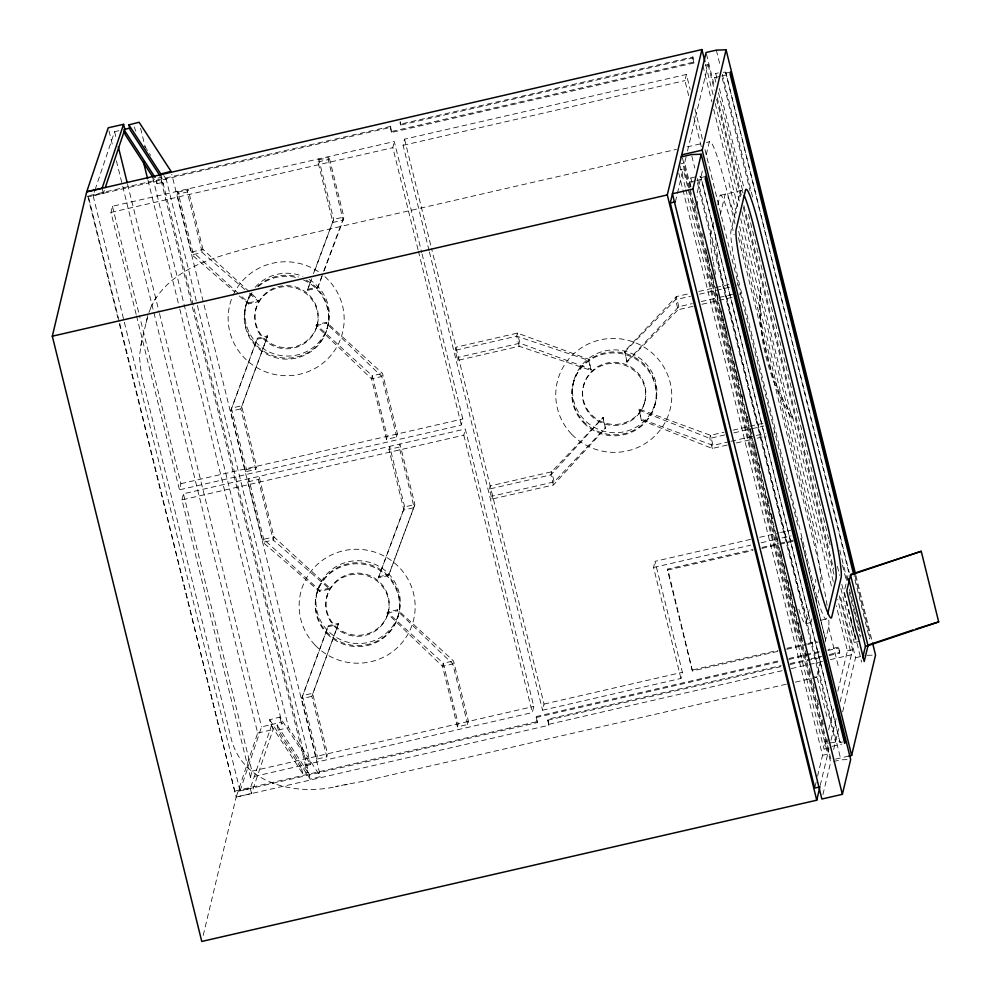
<?xml version="1.0" encoding="UTF-8"?>
<svg xmlns="http://www.w3.org/2000/svg" width="991" height="991" viewBox="0 0 991 991"><rect width="100%" height="100%" fill="white"/><g stroke="black" fill="none" stroke-linecap="round" stroke-linejoin="round"><path stroke-width="0.74" stroke-dasharray="4.96 3.72" d="M141.936 340.247L139.397 356.302L141.416 375.056L231.089 738.208C242.51 785.145 298.155 796.256 339.071 785.925M146.16 322.88L147.956 314.977L140.127 348.188M88.199 195.834L87.964 196.862L390.318 127.418L390.565 126.39L88.199 195.834L119.378 322.087M136.151 314.37L110.967 212.408L112.441 206.264L394.294 141.527L421.695 252.494M244.851 289.545L202.238 252.494L191.994 254.848L177.042 194.323L177.773 191.251L192.725 251.776L191.994 254.848L234.607 291.899M187.299 191.969L188.03 188.897L202.969 249.422L202.238 252.494L187.299 191.969L177.042 194.323M422.067 253.993L462.797 418.933L461.335 425.077L179.47 489.814L180.932 483.67L139.471 315.733M181.96 499.898L183.434 493.766L465.287 429.016L533.79 706.434L532.328 712.579L250.463 777.316L181.96 499.898L463.825 435.16L465.287 429.016M246.152 304.671L246.648 302.627M238.397 293.497L192.725 251.776L202.969 249.422L258.911 300.533L258.676 301.561L248.419 303.915L248.667 302.887L239.537 294.55M256.037 308.709L256.273 307.681M267.632 335.838L240.85 408.862L230.606 411.215L257.387 338.191L267.632 335.838L240.85 408.862L255.789 469.387L245.545 471.741L230.606 411.215L257.387 338.191M324.131 270.692L343.171 220.126L328.232 159.601L328.962 156.528L343.902 217.054L343.171 220.126L332.926 222.48L317.975 161.954L318.706 158.882L333.657 219.407L313.887 273.045M245.545 471.741L246.276 468.669L231.337 408.143L241.581 405.79L256.533 466.315L255.789 469.387M329.904 588.035L319.659 590.388L263.717 539.277L273.962 536.924L273.231 539.996L262.987 542.35L248.035 481.824L248.766 478.752L263.717 539.277L262.987 542.35L319.412 591.416L329.669 589.063L329.904 588.035L273.962 536.924L259.023 476.398L258.292 479.471L273.231 539.996L329.669 589.063M321.964 276.464L317.603 288.022L307.359 290.375L311.323 279.363M317.603 288.022L323.165 272.723M386.478 439.372L387.208 436.3L372.269 375.775L382.514 373.421L381.783 376.493L371.526 378.847L316.079 325.68L316.315 324.664L326.572 322.31L382.514 373.421L397.453 433.947L396.722 437.019L386.478 439.372L371.526 378.847L372.269 375.775L316.315 324.664M316.761 326.733A31.675 31.043 13.4 0 0 278.929 287.452A31.675 31.043 13.4 0 0 263.507 338.972A31.675 31.043 13.4 0 0 316.761 326.733L317.009 325.705A31.675 31.043 13.4 0 0 279.165 286.436A31.675 31.043 13.4 0 0 263.755 337.943A31.675 31.043 13.4 0 0 317.009 325.705M396.722 437.019L381.783 376.493L326.324 323.326L326.572 322.31M327.129 328.715L327.612 326.671M692.92 56.945L692.684 57.973L400.575 125.064L400.81 124.036L692.92 56.945L693.923 63.015L391.569 132.46L390.565 126.39M119.75 323.586L234.917 792.032L537.283 722.588L536.28 716.518L779.979 660.551M203.205 935.43L236.168 797.074L119.366 323.921M418.016 249.633L392.832 147.671L394.294 141.527M250.463 777.316L251.925 771.171L183.434 493.766M429.053 250.488L403.089 145.318L404.551 139.174L686.416 74.436L690.12 89.463M317.145 592.172L317.628 590.128M319.412 591.416L319.659 590.388M327.03 596.198L327.265 595.182M338.625 623.339L311.843 696.351L301.586 698.705L328.38 625.693L338.625 623.339L311.843 696.351L326.782 756.876L316.538 759.23L301.586 698.705L328.38 625.693M388.968 449.456L389.698 446.384L404.65 506.909L378.351 577.877L388.596 575.523L414.895 504.555L399.955 444.03L399.212 447.102L414.164 507.627L403.919 509.981L388.968 449.456L399.212 447.102M316.538 759.23L317.269 756.158L302.329 695.632L312.574 693.279L327.513 753.804L326.782 756.876M378.351 577.877L404.65 506.909L414.895 504.555L388.596 575.523M457.47 726.861L458.201 723.789L443.25 663.264L453.506 660.91L452.776 663.982L442.519 666.336L387.072 613.181L387.308 612.153L397.564 609.799L453.506 660.91L468.446 721.436L467.715 724.508L457.47 726.861L442.519 666.336L443.25 663.264L387.308 612.153M387.754 614.234A31.675 31.043 13.4 0 0 349.922 574.953A31.675 31.043 13.4 0 0 334.5 626.461A31.675 31.043 13.4 0 0 387.754 614.234L388.001 613.206A31.675 31.043 13.4 0 0 350.157 573.925A31.675 31.043 13.4 0 0 334.735 625.445A31.675 31.043 13.4 0 0 388.001 613.206M455.191 350.306L455.922 347.234L517.426 333.1L588.877 359.324L591.131 370.436L519.185 346.268L457.681 360.39L455.191 350.306L516.695 336.172L588.642 360.352L591.131 370.436M467.715 724.508L452.776 663.982L397.317 610.828L397.564 609.799M457.681 360.39L458.412 357.317L519.916 343.196L591.367 369.42M398.122 616.216A42.241 41.387 13.4 0 0 347.668 563.842A42.241 41.387 13.4 0 0 327.104 632.518A42.241 41.387 13.4 0 0 398.122 616.216L398.605 614.16A42.241 41.387 13.4 0 0 348.163 561.798A42.241 41.387 13.4 0 0 327.6 630.474A42.241 41.387 13.4 0 0 398.605 614.16M489.443 489.009L490.173 485.937L551.665 471.803L603.209 417.335L605.451 428.446L553.436 484.971L491.932 499.092L489.443 489.009L550.934 474.875L603.209 417.335M491.932 499.092L492.663 496.02L554.167 481.899L605.699 427.418M573.764 381.337L574.247 379.28M588.642 360.352L588.877 359.324M583.637 385.363L583.885 384.335M688.658 95.607L684.942 80.581L686.416 74.436M537.283 722.588L536.28 716.518M693.043 306.33L678.042 309.774L675.552 299.691L676.283 296.619L678.785 306.702L678.042 309.774L627.006 362.198L624.751 351.087L676.283 296.619L689.786 293.509M750.67 539.364L655.014 561.34L682.403 672.294L680.941 678.439L542.572 710.225L544.034 704.081L431.63 248.852M627.006 362.198L624.751 351.087M236.168 797.074L548.779 725.276L547.775 719.206L781.168 665.605M548.779 725.276L547.775 719.206M675.391 201.805L683.195 169.04L680.631 169.634M690.591 186.903L684.657 162.896L686.082 156.937M687.506 150.991L708.082 64.601L704.242 65.493M690.95 186.556L689.835 182.047L690.814 177.959L695.942 176.782M715.836 82.117L714.722 77.608L715.7 73.52L718.264 72.925M727.295 445.033L712.294 448.477L641.326 420.209L639.084 409.097L710.535 435.322L724.037 432.225M644.373 403.387A31.675 31.043 13.4 0 0 606.529 364.118A31.675 31.043 13.4 0 0 591.119 415.625A31.675 31.043 13.4 0 0 644.373 403.387L644.621 402.371A31.675 31.043 13.4 0 0 606.777 363.09A31.675 31.043 13.4 0 0 591.354 414.597A31.675 31.043 13.4 0 0 644.621 402.371M641.326 420.209L639.084 409.097M842.635 741.962L840.071 742.556L700.823 176.621L698.382 176.695M848.63 572.005L725.697 72.182L722.043 72.293M702.322 171.133L697.354 191.994A63.35 5.698 77.1 0 0 697.107 197.234M706.224 154.757L709.073 142.84A63.35 5.698 77.1 0 1 726.936 191.077L735.087 224.09M654.741 405.369A42.241 41.387 13.4 0 0 604.287 353.007A42.241 41.387 13.4 0 0 583.724 421.683A42.241 41.387 13.4 0 0 654.741 405.369L655.224 403.325A42.241 41.387 13.4 0 0 604.77 350.95A42.241 41.387 13.4 0 0 584.219 419.639A42.241 41.387 13.4 0 0 655.224 403.325M713.607 222.393L710.485 235.499A50.69 4.559 77.1 0 0 713.049 260.794M717.769 204.914L719.85 196.181A50.69 4.559 77.1 0 1 734.158 234.768M720.123 215.381L724.978 195.004A50.69 4.559 77.1 0 1 735.706 219.965M680.941 678.439L653.54 567.471L655.014 561.34M777.749 651.372L692.412 670.969L667.5 570.098L667.748 569.069L753.086 549.472M737.056 285.557L737.787 282.497M739.794 294.624L740.277 292.58M760.778 287.873A219.841 215.431 13.4 0 0 792.54 416.493L792.044 418.536A219.841 215.431 13.4 0 1 760.283 289.917L760.778 287.873L741.9 211.43M692.412 670.969L667.748 569.069M773.798 434.355L774.528 431.283M809.263 609.75L806.141 622.856A50.69 4.559 77.1 0 1 798.127 607.161M813.772 590.822L815.506 583.538A50.69 4.559 77.1 0 0 815.704 579.351M811.951 618.768L811.257 621.679A50.69 4.559 77.1 0 1 796.962 583.092L725.226 292.568A50.69 4.559 77.1 0 1 715.613 234.322M816.113 601.302L818.9 589.645M826.89 716.543L816.918 676.196L821.18 658.321M825.082 641.945L828.637 627.043A63.35 5.698 77.1 0 0 828.612 617.74M847.999 575.622L844.221 591.491L861.662 662.099M829.108 655.559L839.65 653.143L838.646 647.073L828.117 649.489M839.65 653.143L838.646 647.073M815.097 786.581L816.163 782.11M817.575 776.151L822.542 755.303L678.81 173.227M829.133 747.982L824.017 749.159L826.135 740.227M828.625 729.797L833.592 708.949M837.853 691.074L847.429 650.864L836.317 605.86M859.804 641.239L854.217 642.515L855.183 638.427L841.83 584.331M820.226 785.405L828.885 749.246M831.028 740.252L836.231 718.202M840.133 701.814L852.557 649.687L838.844 594.179M822.926 794.609L830.656 762.166L682.675 162.92M833.654 749.58L838.671 728.496M842.623 711.934L855.53 657.727L839.959 594.65M840.071 742.556L700.823 176.621M240.057 790.818L261.562 726.849L271.794 724.532L250.289 788.502L240.057 790.818L93.092 195.648L94.566 191.275M95.049 189.826L114.597 131.679L118.982 130.688M93.092 195.648L103.337 193.332L104.786 189.021M122.698 186.358L257.685 733.043L236.18 797.012L251.541 793.543L273.045 729.574L271.794 724.532M313.453 273.652L333.657 219.407L343.902 217.054L323.698 271.299M148.91 312.45L152.242 304.646M307.359 290.375L311.707 278.818M154.621 300.261C176.509 264.907 221.018 255.678 258.341 245.396L676.481 149.356M150.793 307.396L156.021 297.622M627.241 361.182L678.785 306.702L692.275 303.605M624.516 352.115L675.552 299.691L690.554 296.247M305.637 765.82L310.74 764.495L279.858 717.075L269.651 719.714L270.902 724.755L302.862 773.847L307.966 772.522L305.637 765.82L161.161 180.734L166.265 179.421L197.011 303.94M157.148 183.719L162.251 182.406L161 177.352L155.897 178.677L157.148 183.719L153.778 178.553M270.902 724.755L281.11 722.117L282.187 723.777L277.084 725.102L278.335 730.144L310.294 779.236L320.502 776.597L171.79 174.342M278.335 730.144L288.53 727.505L320.502 776.597M269.651 719.714L301.611 768.805L306.714 767.48M391.804 131.431L694.171 61.987M177.538 192.279L187.782 189.925M318.47 159.91L328.715 157.557M317.975 161.954L328.232 159.601M110.967 212.408L392.832 147.671M403.089 145.318L684.942 80.581M725.462 73.21L730.578 72.033M714.722 77.608L720.308 76.332M721.708 76.01L730.094 74.077M687.011 146.941L700.55 143.831M706.571 142.444L709.581 141.75M680.817 163.788L684.657 162.896M700.575 177.649L705.703 176.472M689.835 182.047L695.434 180.771M696.822 180.449L703.821 178.838M248.667 302.887L258.911 300.533M307.606 289.36L317.851 287.006M720.259 195.314L743.324 190.012M257.14 339.219L267.397 336.866M316.079 325.68L326.324 323.326M698.791 291.453L730.28 284.219M699.559 294.178L729.549 287.291M701.281 301.537L717.781 297.746M719.28 297.399L732.783 294.302M702.049 304.262L732.052 297.374M180.932 483.67L462.797 418.933M246.028 469.684L256.285 467.331M248.035 481.824L258.292 479.471M733.043 430.156L763.033 423.268M724.805 434.95L709.804 438.394L638.836 410.113M733.811 432.881L750.311 429.091M751.81 428.744L763.801 425.994M729.525 441.614L713.024 445.405L641.573 419.181M731.024 441.28L765.523 433.352M736.301 442.965L751.302 439.521M757.297 438.146L766.291 436.077M378.587 576.849L388.844 574.495M328.132 626.721L338.377 624.367M387.072 613.181L397.317 610.828M759.639 537.308L779.075 532.836M780.561 532.501L791.029 530.098M653.54 567.471L750.707 545.161M761.162 542.758L776.114 539.327M782.097 537.952L791.053 535.896M762.067 547.404L778.542 543.625M780.028 543.279L793.506 540.182M667.5 570.098L752.838 550.488M761.819 548.432L778.294 544.641M779.793 544.307L793.258 541.21M805.733 623.723L810.849 622.546M820.635 620.304L828.786 618.434M251.925 771.171L533.79 706.434M544.034 704.081L682.403 672.294M692.659 669.941L777.997 650.344M786.978 648.275L806.439 643.816M807.938 643.469L816.918 641.4M786.73 649.303L806.191 644.831M807.69 644.497L818.17 642.081M788.997 658.47L820.585 651.223M536.032 717.546L779.731 661.567M788.762 659.498L820.35 652.239M827.869 650.517L838.398 648.102M235.164 791.004L537.531 721.559M790.199 663.536L809.771 659.04M811.282 658.693L821.824 656.265M829.343 654.543L839.885 652.115M847.429 650.864L852.557 649.687M547.528 720.234L780.92 666.633M789.951 664.552L821.576 657.293M549.026 724.248L782.184 670.696M791.214 668.628L807.764 664.825M809.263 664.478L822.803 661.369M830.322 659.647L851.38 654.803L837.692 599.344M855.53 657.727L864.313 655.708M786.334 684.186L365.171 780.92L335.317 786.532M795.352 682.118L816.411 677.287M830.309 742.866L840.306 741.528M832.13 746.31L841.904 744.068M822.542 755.303L827.671 754.126L683.195 169.04M835.537 759.106L848.705 756.083M833.58 761.497L840.901 759.812L847.875 759.589M257.685 733.043L273.045 729.574M344.757 784.971L347.544 784.525M867.175 655.324L872.749 655.15M249.459 293.547L258.676 301.561M239.215 295.9L248.419 303.915M134.144 126.947L135.841 131.134M144.748 146.358L150.545 155.265M163.775 175.605L166.265 179.421M161.161 180.734L163.329 184.066M277.084 725.102L307.966 772.522M855.89 575.461L872.204 641.549M854.861 575.337L870.073 636.94L869.59 638.984L854.007 575.882M725.697 72.182L849.237 572.488M716.332 50.12L720.036 65.133M722.266 74.139L753.408 200.306M839.823 550.24L847.243 580.28M849.46 589.286L850.947 595.294M851.319 596.805L854.651 610.32M855.022 611.819L858.367 625.333M858.739 626.832L860.956 635.85M722.303 78.351L750.125 191.028M842.499 565.13L846.587 581.655M849.188 592.172L860.312 637.25M715.7 73.52L717.174 79.528M719.404 88.533L743.894 187.695M837.383 566.307L839.6 575.325M718.425 92.634L743.287 193.295M748.478 214.329L828.612 538.856M828.984 540.355L830.099 544.864M840.851 588.431L854.217 642.515M706.447 53.972L714.61 87.01M717.199 97.527L742.048 198.15M743.907 205.657L833.654 569.119M708.082 64.601L714.375 90.107M716.604 99.112L741.045 198.126M743.275 207.119L834.397 576.18M705.629 64.539L713.396 96.016M715.254 103.51L739.682 202.437M792.54 416.493L833.617 582.857M760.283 289.917L792.044 418.536M702.953 65.778L711.848 101.788M713.693 109.283L738.518 209.807M740.735 218.8L831.87 587.849M728.893 182.889L737.044 215.902M739.633 226.406L818.566 546.041M738.431 237.605L816.609 554.229A63.35 5.698 77.1 0 1 826.098 599.27M692.684 57.973L693.923 63.015M828.637 627.043L838.597 667.401M694.951 109.01L702.371 139.062M704.973 149.591L798.498 528.376M693.861 116.653L701.281 146.718M691.817 156.058L694.778 168.074M697.379 178.591L840.901 759.812M697.429 182.79L835.425 741.689M690.814 177.959L692.3 183.967M694.666 203.403L697.255 213.907M702.074 233.405L703.56 239.413M705.778 248.419L707.264 254.414M707.636 255.913L709.853 264.919M712.071 273.912L713.557 279.92M716.889 293.423L718.376 299.418M720.593 308.424L722.08 314.42M722.451 315.918L725.784 329.421M726.155 330.92L727.258 335.429M729.859 345.921L730.974 350.43M733.563 360.935L736.895 374.425M737.267 375.936L739.484 384.929M741.714 393.935L743.188 399.93M747.264 416.431L748.378 420.94M750.237 428.434L752.082 435.941M753.94 443.435L756.901 455.439M758.747 462.946L760.605 470.44M767.641 498.944L769.127 504.952M771.345 513.945L772.831 519.953M776.907 536.453L778.009 540.95M780.611 551.454L781.713 555.951M783.571 563.458L785.429 570.952M787.647 579.958L790.236 590.463M790.607 591.961L791.722 596.458M794.311 606.963L795.426 611.459M798.015 621.964L799.13 626.461M800.988 633.967L802.834 641.474M805.794 653.465L806.538 656.476M809.498 668.467L811.356 675.973M813.202 683.468L815.06 690.975M817.278 699.98L818.764 705.976M822.096 719.478L823.955 726.985M826.915 738.976L828.761 746.483M799.056 627.96L709.383 264.808A63.35 5.698 77.1 0 1 705.604 248.716M682.427 157.866L689.847 187.906M690.219 189.405L831.139 760.122M707.425 272.996L797.098 636.148M679.913 165.584L685.462 188.079M685.834 189.578L824.017 749.159M602.962 418.363L605.451 428.446M400.191 121.521L400.81 124.036M404.551 139.174L431.258 247.341M399.943 122.537L400.575 125.064M429.425 251.987L542.572 710.225M390.318 127.418L391.569 132.46M418.388 251.132L461.335 425.077M463.825 435.16L532.328 712.579M197.382 305.439L310.74 764.495M160.839 173.982L310.294 779.236M301.611 768.805L302.862 773.847M140.561 128.248L145.38 147.77M152.8 177.81L288.53 727.505M147.956 180.151L179.445 307.681M179.817 309.18L282.187 723.777M279.858 717.075L281.11 722.117M114.597 131.679L116.455 139.186M127.579 184.276L159.13 312.029M159.501 313.528L261.562 726.849M108.973 130.787L113.048 147.312M116.393 160.827L122.327 184.859M112.441 206.264L139.099 314.221M136.523 315.869L179.47 489.814M102.085 188.29L103.337 193.332M250.289 788.502L251.541 793.543M87.84 196.255L117.879 317.913M855.431 636.879A13.205 1.189 77.1 0 1 855.047 635.9M854.614 634.649A13.205 1.189 77.1 0 1 852.694 627.823M852.223 625.841A13.205 1.189 77.1 0 1 851.368 621.914M851.009 620.032A13.205 1.189 77.1 0 1 850.451 616.712M715.7 274.47A50.69 4.559 77.1 0 1 714.684 269.453M714.139 266.69A50.69 4.559 77.1 0 1 713.309 262.243M743.126 193.047A50.69 4.559 77.1 0 0 740.351 191.474L730.986 230.792A50.69 4.559 77.1 0 0 740.599 289.038L812.335 579.562A50.69 4.559 77.1 0 0 826.643 618.149M816.918 676.196A63.35 5.698 77.1 0 1 814.664 676.296M806.538 655.348A63.35 5.698 77.1 0 1 804.989 650.183M802.623 641.747A63.35 5.698 77.1 0 1 799.7 630.586M697.738 204.926A63.35 5.698 77.1 0 1 697.379 201.297M826.321 600.633A63.35 5.698 77.1 0 1 827.138 605.823M820.635 582.361A50.69 4.559 77.1 0 0 811.01 524.115L739.274 233.591A50.69 4.559 77.1 0 0 738.332 229.825M324.862 276.65A58.073 56.908 13.4 0 1 333.471 352.127A58.073 56.908 13.4 0 1 258.168 368.392A58.073 56.908 13.4 0 1 232.489 296.619M233.096 295.244A58.073 56.908 13.4 0 1 320.105 272.859M309.081 279.462A42.241 41.387 13.4 0 1 323.165 336.519A42.241 41.387 13.4 0 1 265.192 349.835A42.241 41.387 13.4 0 1 251.095 292.779M255.158 287.328A42.241 41.387 13.4 0 1 302.899 276.365M303.457 279.97A42.241 41.387 13.4 0 1 323.574 337.634A42.241 41.387 13.4 0 1 263.68 352.424A42.241 41.387 13.4 0 1 252.68 292.506M258.279 286.572A42.241 41.387 13.4 0 1 295.603 277.369M306.194 280.156A42.241 41.387 13.4 0 1 323.14 337.795A42.241 41.387 13.4 0 1 263.916 351.396A42.241 41.387 13.4 0 1 252.11 292.58M257.511 286.461A42.241 41.387 13.4 0 1 298.514 277.046M517.426 333.1L516.695 336.172L519.185 346.268L519.916 343.196L517.426 333.1M551.665 471.803L550.934 474.875L553.436 484.971L554.167 481.899L551.665 471.803M710.535 435.322L709.804 438.394L712.294 448.477L713.024 445.405L710.535 435.322M800.988 538.46L825.664 640.359L800.988 538.46M315.175 645.191A58.073 56.908 13.4 0 0 412.813 622.769A58.073 56.908 13.4 0 0 343.443 550.761A58.073 56.908 13.4 0 0 315.175 645.191M326.869 633.546A42.241 41.387 13.4 0 0 397.874 617.232A42.241 41.387 13.4 0 0 347.42 564.87A42.241 41.387 13.4 0 0 326.869 633.546M571.795 434.355A58.073 56.908 13.4 0 0 669.433 411.922A58.073 56.908 13.4 0 0 600.063 339.913A58.073 56.908 13.4 0 0 571.795 434.355M583.476 422.711A42.241 41.387 13.4 0 0 654.494 406.397A42.241 41.387 13.4 0 0 604.039 354.022A42.241 41.387 13.4 0 0 583.476 422.711"/><path stroke-width="1.49" d="M819.953 786.718L816.745 800.208L201.768 941.45L52.312 336.197L86.713 191.82L701.925 49.55L704.886 61.541M816.745 800.208L667.29 194.942L701.925 49.55M818.591 787.188L814.738 788.068L670.263 202.982L706.075 52.473L716.332 50.12L726.093 49.81L855.518 573.962M692.92 189.058L672.418 193.765L821.873 799.031L842.362 794.324L692.92 189.058L701.207 154.249L691.445 154.559L681.201 156.912M848.705 756.083L851.641 755.415L702.185 150.149L726.093 49.81M827.683 613.788L836.008 578.831A50.69 4.559 77.1 0 0 826.395 520.585L754.647 230.061A50.69 4.559 77.1 0 0 744.253 195.487M862.69 657.776L865.44 646.231L848.742 578.62M842.362 794.324L850.662 759.502L701.207 154.249M851.641 755.415L875.548 655.063L872.576 643.048M123.59 124.321L102.085 188.29L86.737 191.759L108.23 127.789L123.59 124.321L124.829 129.363L105.269 187.572M868.005 645.637L938.688 621.902L921.246 551.293L850.563 575.028L868.005 645.637L865.44 646.231M912.934 630.003L868.141 645.054L864.214 661.517L857.995 636.296A13.205 1.189 77.1 0 1 853.016 616.117L846.785 590.896L850.699 574.433L921.246 551.293M915.833 629.037L938.688 621.902M128.88 124.878L139.087 122.24L171.047 171.344L160.839 173.982L128.88 124.878L130.118 129.932L160.17 176.076M123.937 129.586L129.771 128.074M681.684 154.856L702.185 150.149M52.312 336.197L667.29 194.942M670.263 202.982L675.391 201.805M124.779 130.874L155.054 177.389M152.936 177.265L125.188 134.627L124.247 130.837M854.49 573.839L730.578 72.033L730.094 74.077L853.635 574.384M143.509 162.152L147.585 178.653M118.301 146.705L127.207 182.778M705.703 176.472L705.208 178.516L844.704 743.423L845.187 741.379L705.703 176.472M745.48 190.297L736.115 229.615A50.69 4.559 77.1 0 0 745.727 287.861L817.464 578.385A50.69 4.559 77.1 0 0 831.759 616.972L841.124 577.654A50.69 4.559 77.1 0 0 831.511 519.408L759.775 228.884A50.69 4.559 77.1 0 0 745.48 190.297"/></g></svg>
